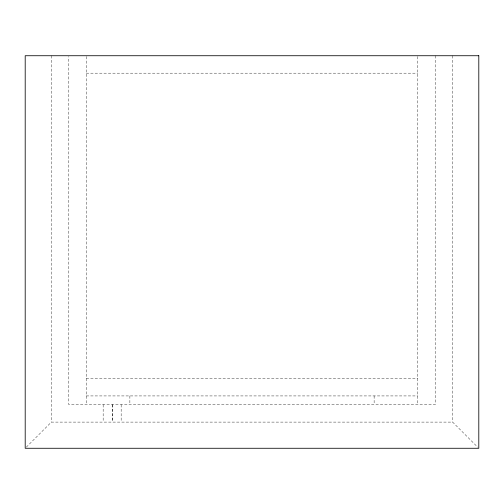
<?xml version="1.0" encoding="UTF-8"?>
<svg xmlns="http://www.w3.org/2000/svg" width="504" height="504" viewBox="0 0 504 504"><rect width="100%" height="100%" fill="white"/><g stroke="black" fill="none" stroke-linecap="round" stroke-linejoin="round"><path stroke-width="0.38" stroke-dasharray="2.52 1.89" d="M26.315 447.155L51.37 422.1L452.63 422.1L477.685 447.155M86.26 73.175L417.74 73.175M86.26 378.485L417.74 378.485M86.26 395.93L417.74 395.93M452.63 55.73L452.63 422.1M435.185 55.73L435.185 404.655L68.815 404.655L68.815 56.517M417.74 56.492L417.74 404.655M374.126 395.93L374.126 404.655M129.875 395.93L129.875 404.655M121.155 404.655L121.155 422.1M112.789 404.655L112.789 422.1M112.43 404.655L112.43 422.1M103.156 404.655L103.156 422.1M86.26 56.492L86.26 404.655M51.37 55.73L51.37 422.1"/><path stroke-width="0.76" d="M478.8 55.73L25.2 55.73L25.2 448.27L478.8 448.27L478.8 55.73"/></g></svg>
